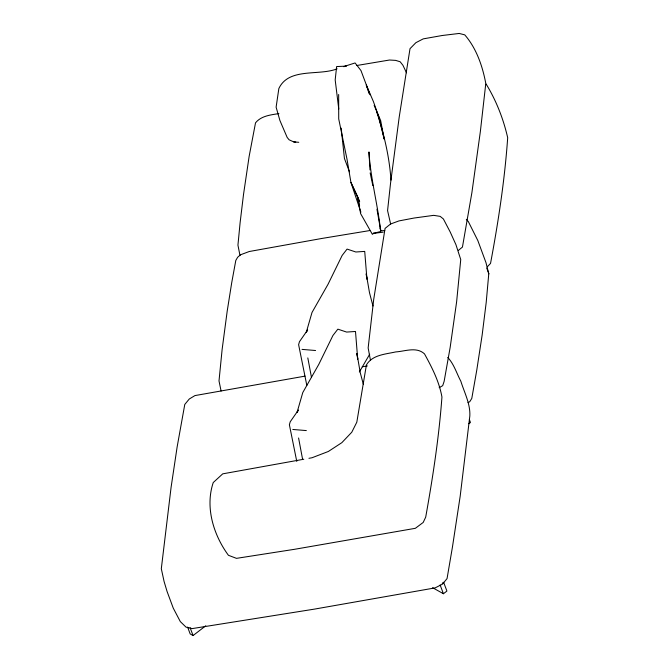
<?xml version="1.0" encoding="UTF-8"?>
<svg xmlns="http://www.w3.org/2000/svg" width="669" height="669" viewBox="0 0 669 669"><rect width="100%" height="100%" fill="white"/><g stroke="black" fill="none" stroke-linecap="round" stroke-linejoin="round"><path stroke-width="1" d="M359.345 371.981L369.689 354.227M487.408 266.714L490.536 263.402C498.33 221.849 504.727 179.894 507.687 137.722C503.381 118.856 496.281 100.668 486.187 84.143L486.146 84.077M373.887 233.105L372.39 234.359L360.633 213.654L357.371 196.059L359.663 201.871L350.941 182.453L346.968 159.038L338.723 118.931L338.656 94.496M458.399 250.382L462.446 247.078L471.896 192.613L480.359 131.525L485.794 83.508C482.566 66.214 476.445 48.285 464.763 34.872L459.21 33.45L442.192 35.507L423.234 38.877L415.901 42.665L410.013 48.678L399.209 117.058L390.52 183.473L387.568 210.61L390.654 224.123M187.613 627.096L190.18 633.936L193.073 635.55L205.759 625.799M468.877 423.72L470.466 422.499L469.362 419.563M442.209 583.335L443.606 582.264L446.917 591.062L443.422 593.746L432.592 587.683M439.165 387.677L442.702 385.662L444.141 381.33L450.17 347.353L456.618 301.87L460.74 259.555L455.932 244.645L450.204 232.001L443.396 218.964L440.169 216.371L433.696 215.351L414.128 218.027L398.992 220.912L390.571 223.998L385.076 228.405L373.695 299.495L368.151 347.972L370.425 360.089M468.032 402.596L469.73 401.709L471.787 398.431L476.788 370.049L482.165 334.935L486.196 302.522L488.771 273.73L485.962 262.599L477.833 240.564L468.333 221.581L466.326 219.315M343.456 66.666L355.08 62.953L360.984 70.588L370.041 94.772M344.359 66.624L346.266 66.131L336.632 66.557L335.186 79.92L338.757 109.022M303.801 459.235L222.735 473.844L213.244 482.55C204.94 507.194 213.486 534.966 228.422 555.287L236.475 558.356L294.77 549.266L415.357 528.309L423.209 522.439L425.701 517.129C432.826 477.357 438.973 437.367 441.941 397.052C439.215 381.556 431.99 367.498 424.472 353.851C416.427 346.475 405.155 351.325 395.697 351.927C385.369 354.269 372.508 354.762 366.42 364.889L356.811 422.189L351.785 432.207L341.859 442.652L328.345 451.475L312.013 457.755L308.936 458.307M278.889 113.588C270.619 114.926 261.194 115.821 255.516 122.845L249.136 156.404L243.499 194.579L240.104 222.735L237.938 245.147L240.004 255.558M305.039 376.129L194.938 395.588L189.268 399.008L184.778 404.444L177.134 446.951L171.088 487.325L161.313 568.717L164.081 581.486L167.091 591.538L173.271 608.163L180.312 621.585L186.024 627.137L192.145 628.601L314.313 609.141L435.109 587.892L442.502 584.137L447.051 578.593L452.47 546.891L460.197 496.13L469.83 415.942C470.458 403.917 464.353 392.519 460.841 381.255C456.643 373.369 453.95 363.978 447.753 357.455M337.117 68.807C319.105 76.141 288.857 67.226 278.856 88.525L276.113 107.174L279.926 120.545L287.16 137.404L289.083 139.779L293.766 141.937L298.767 142.288M356.644 65.529L389.517 60.018L395.663 60.386L400.154 61.765L402.922 65.269L406.509 72.812M369.79 230.562L321.906 238.448L249.236 251.519L240.556 254.772L237.662 257.239L235.806 260.417L231.7 282.811L227.184 311.244L222.116 349.544L219.006 380.929L221.096 391.031M362.264 366.771L367.373 365.935M383.186 232.168L373.294 233.389L380.678 231.507C377.876 204.773 370.551 178.79 368.954 151.947L369.982 169.918M376.973 209.238L380.745 230.83L384.775 230.562M293.766 141.937L295.765 142.062M302.012 349.385L315.567 350.514M292.788 429.456L306.335 430.585M356.945 195.147L350.941 182.453L360.9 212.207M376.915 112.618C384.106 134.427 389.458 157.131 390.964 180.103M349.477 171.824L344.443 158.511L341.182 128.122M374.155 105.368L380.653 120.562L384.14 139.052L378.612 116.381L373.411 101.579L366.278 85.047L369.154 93.668M486.706 268.001L488.905 273.864M440.118 584.94L443.422 593.746M190.13 627.731L193.073 635.55M380.151 228.254L380.544 229.977M372.976 306.009L369.489 292.671L366.194 273.604M363.292 384.123L360.257 372.742L356.962 353.667M357.371 196.059L359.638 206.119M370.158 172.911L372.842 185.581M306.82 385.386L298.617 344.669L299.453 341.717L307.623 329.976L306.251 332.426L312.005 312.482L328.019 284.308L342.143 255.449L347.069 249.085L355.841 251.996L364.722 251.402L366.938 279.165L366.219 274.374M296.768 461.384L289.384 424.74L290.221 421.788L298.391 410.047L297.028 412.497L302.781 392.552L318.787 364.379L332.911 335.52L337.845 329.148L346.609 332.067L355.498 331.473L357.714 359.236L356.845 353.491M307.815 357.915L311.47 377.383M298.583 437.986L302.631 459.503M380.452 227.82L380.745 230.83"/></g></svg>
